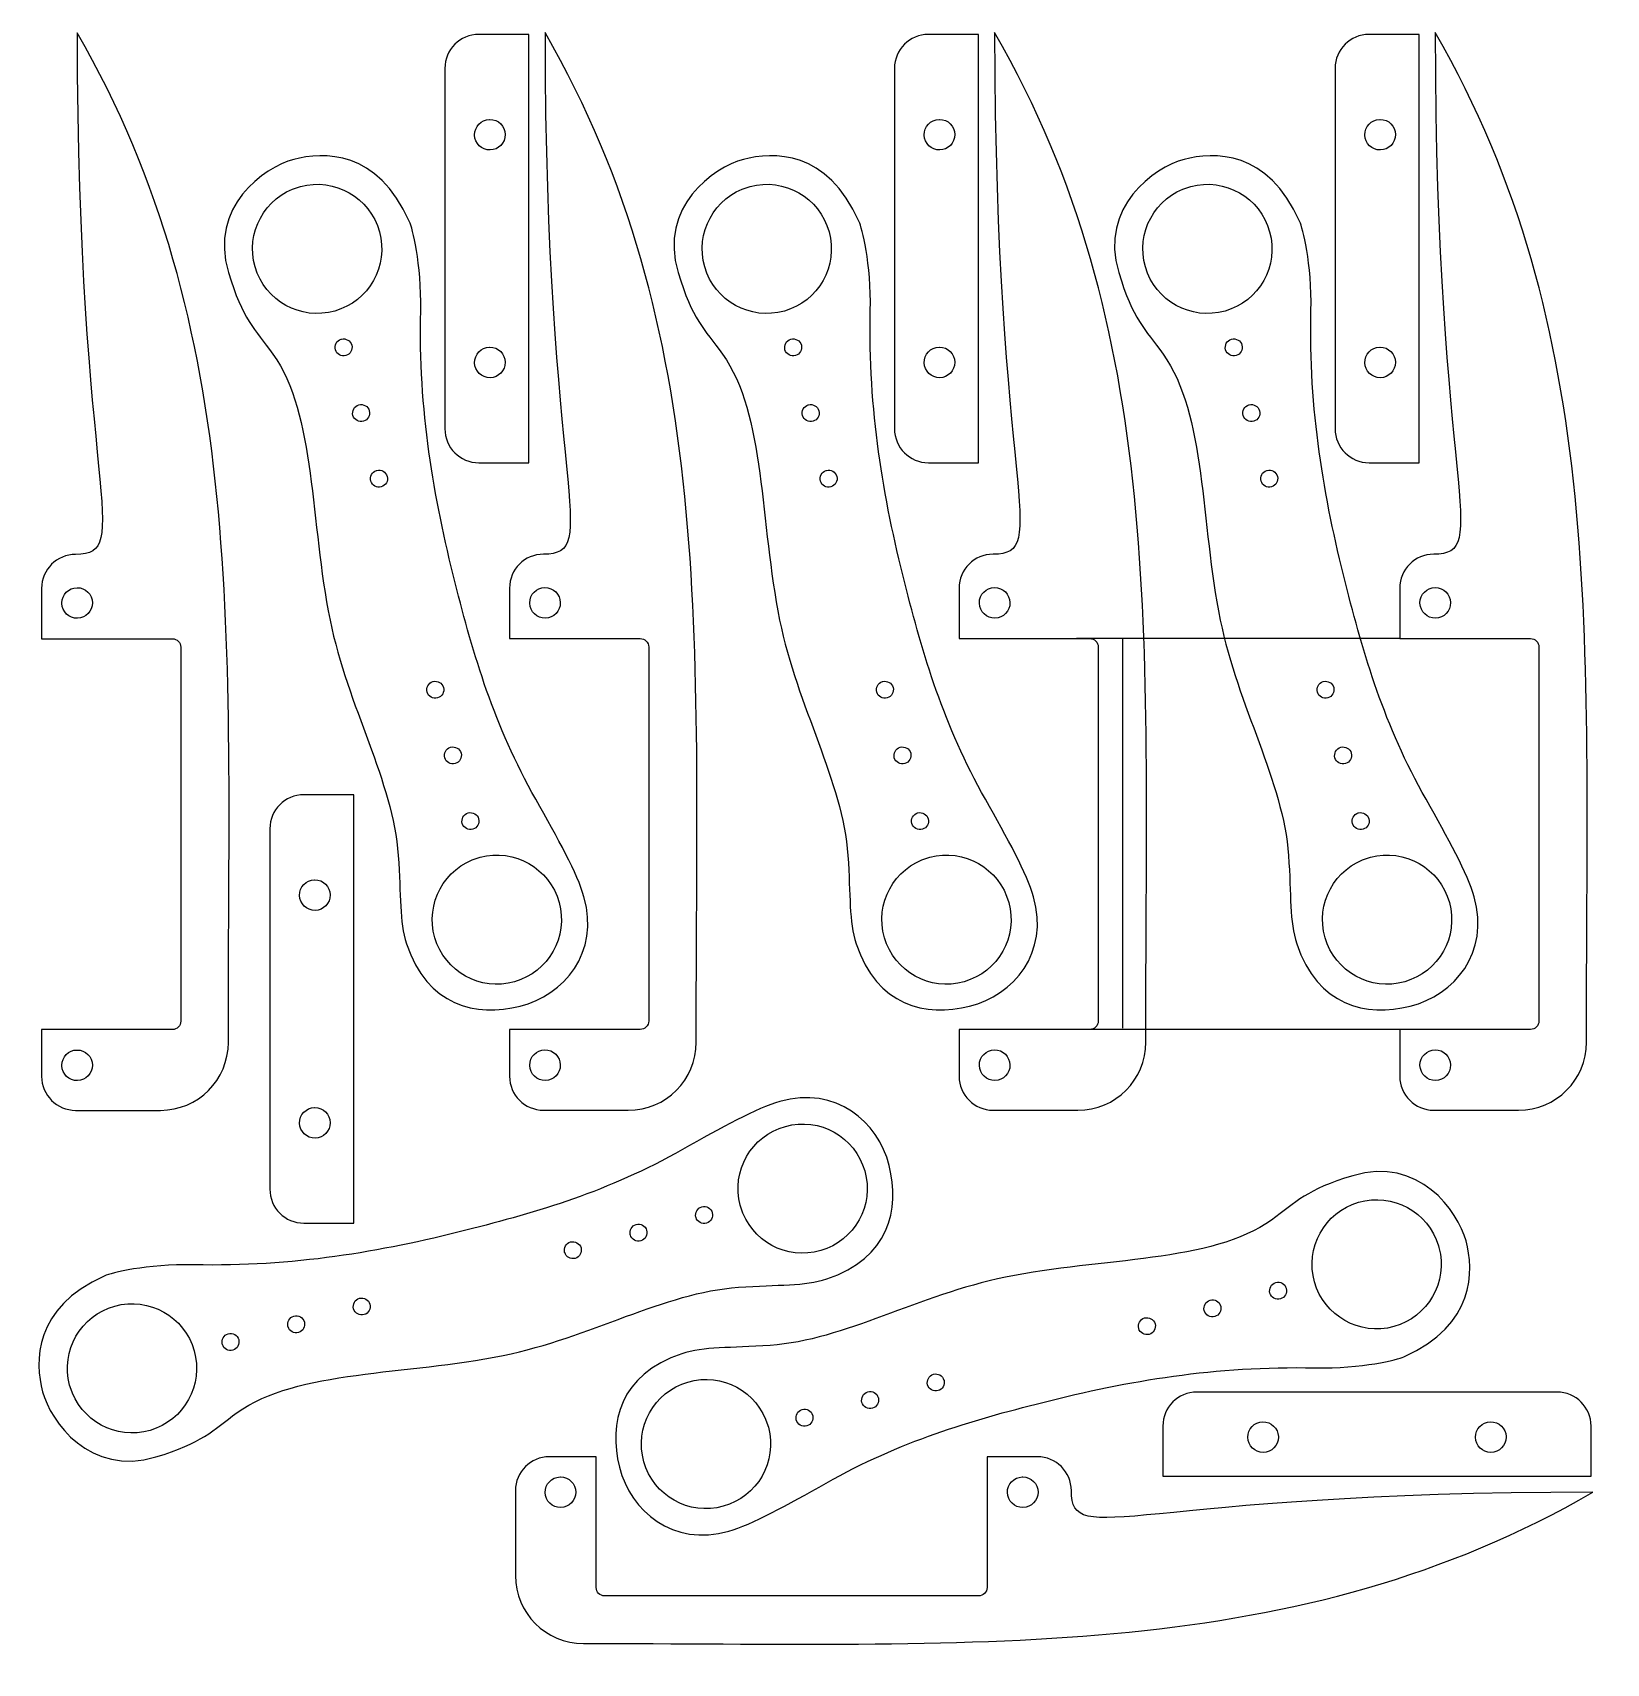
# Model space of a CAD drawing. Extents: x 4.5 to 97.2, y 1.1 to 97.
import ezdxf

# ---------------------------------------------------------------- set-up
doc = ezdxf.new("R2010")
doc.units = 0
doc.layers.get('0').update_dxf_attribs({"linetype": 'CONTINUOUS'})

msp = doc.modelspace()

# ---------------------------------------------------------------- linework, layer by layer
at = {"color": 7}
for p, q in [((7.164891, 97.008615), (7.164891, 97.008615)), ((33.754923, 96.914067), (30.804717, 96.914067)), ((33.754923, 96.914067), (33.754923, 96.914067)), ((34.698087, 97.017744), (34.698087, 97.017744)), ((60.213256, 96.914067), (57.263049, 96.914067)), ((60.213256, 96.914067), (60.213256, 96.914067)), ((61.156419, 97.017744), (61.156419, 97.017744)), ((86.14242, 96.914067), (83.192213, 96.914067)), ((86.14242, 96.914067), (86.14242, 96.914067)), ((87.085583, 97.017744), (87.085583, 97.017744)), ((28.804837, 94.913669), (28.804668, 73.713921)), ((55.263171, 94.913669), (55.263001, 73.713921)), ((81.192335, 94.913669), (81.192165, 73.713921)), ((31.42845, 91.913336), (31.454802, 91.913689)), ((57.886782, 91.913336), (57.913135, 91.913689)), ((83.815946, 91.913336), (83.842299, 91.913689)), ((30.555116, 90.993848), (30.555119, 90.994014)), ((57.013448, 90.993848), (57.013452, 90.994014)), ((82.942612, 90.993848), (82.942616, 90.994014)), ((20.199799, 87.934315), (20.305661, 87.964513)), ((46.658134, 87.934315), (46.763995, 87.964513)), ((72.587298, 87.934315), (72.693159, 87.964513)), ((17.640854, 83.23054), (17.640907, 83.230328)), ((44.09919, 83.23054), (44.099243, 83.230328)), ((70.028354, 83.23054), (70.028407, 83.230328)), ((22.698809, 78.977248), (22.71278, 78.980987)), ((49.157144, 78.977248), (49.171114, 78.980987)), ((75.086308, 78.977248), (75.100278, 78.980987)), ((22.361744, 78.358351), (22.361751, 78.358355)), ((31.42828, 78.513112), (31.454633, 78.513818)), ((48.820079, 78.358351), (48.820086, 78.358355)), ((57.886613, 78.513112), (57.912965, 78.513818)), ((74.749243, 78.358351), (74.74925, 78.358355)), ((83.815777, 78.513112), (83.842129, 78.513818)), ((30.554946, 77.594495), (30.55495, 77.594305)), ((57.013279, 77.594495), (57.013282, 77.594305)), ((82.942443, 77.594495), (82.942446, 77.594305)), ((23.733998, 75.113233), (23.747863, 75.117325)), ((50.192333, 75.113233), (50.206197, 75.117325)), ((76.121497, 75.113233), (76.135361, 75.117325)), ((23.397459, 74.494326), (23.397437, 74.494481)), ((49.855793, 74.494326), (49.855772, 74.494481)), ((75.784957, 74.494326), (75.784936, 74.494481)), ((24.78319, 71.253511), (24.797054, 71.257604)), ((30.804547, 71.713524), (33.754754, 71.713524)), ((51.241524, 71.253511), (51.255388, 71.257604)), ((57.26288, 71.713524), (60.213087, 71.713524)), ((77.170688, 71.253511), (77.184552, 71.257604)), ((83.192044, 71.713524), (86.142251, 71.713524)), ((24.446649, 70.634608), (24.446621, 70.634756)), ((50.904984, 70.634608), (50.904956, 70.634756)), ((76.834148, 70.634608), (76.83412, 70.634756)), ((5.075611, 64.32069), (5.075611, 61.359632)), ((7.158879, 64.359436), (7.158717, 64.35945)), ((32.608807, 64.329813), (32.608807, 61.368755)), ((34.692075, 64.368559), (34.691913, 64.368573)), ((59.067139, 64.329813), (59.067139, 61.368755)), ((61.150408, 64.368559), (61.150245, 64.368573)), ((84.996303, 64.329813), (84.996303, 61.368755)), ((87.079572, 64.368559), (87.079409, 64.368573)), ((6.265751, 63.433407), (6.265398, 63.459231)), ((33.798947, 63.44253), (33.798594, 63.468354)), ((60.257279, 63.44253), (60.256926, 63.468354)), ((86.186443, 63.44253), (86.18609, 63.468354)), ((5.075611, 61.359632), (12.765065, 61.359632)), ((13.265294, 60.859403), (13.265294, 38.859194)), ((32.608807, 61.368755), (40.298262, 61.368755)), ((40.798491, 60.868526), (40.798491, 38.868317)), ((59.067139, 61.368755), (66.756593, 61.368755)), ((84.996303, 61.368755), (65.969041, 61.368755)), ((67.256822, 60.868526), (67.256822, 38.868317)), ((68.68102, 61.368755), (68.68102, 38.449319)), ((84.996303, 61.368755), (92.685757, 61.368755)), ((93.185986, 60.868526), (93.185986, 38.868317)), ((28.096342, 58.832763), (28.110206, 58.836855)), ((54.554676, 58.832763), (54.56854, 58.836855)), ((80.48384, 58.832763), (80.497704, 58.836855)), ((27.759802, 58.213859), (27.759778, 58.214008)), ((54.218136, 58.213859), (54.218111, 58.214008)), ((80.1473, 58.213859), (80.147275, 58.214008)), ((29.131552, 54.969291), (29.145522, 54.973031)), ((55.589886, 54.969291), (55.603856, 54.973031)), ((81.51905, 54.969291), (81.53302, 54.973031)), ((28.794981, 54.350532), (28.794991, 54.350536)), ((55.253314, 54.350532), (55.253325, 54.350536)), ((81.182478, 54.350532), (81.182489, 54.350536)), ((23.456252, 52.175351), (20.506045, 52.175351)), ((23.456252, 52.175351), (23.456252, 52.175351)), ((30.166904, 51.105318), (30.181298, 51.109552)), ((56.625237, 51.105318), (56.63963, 51.109552)), ((82.554401, 51.105318), (82.568794, 51.109552)), ((18.506163, 50.174954), (18.505994, 28.975209)), ((29.830395, 50.486415), (29.830342, 50.486567)), ((56.288729, 50.486415), (56.288676, 50.486567)), ((82.217893, 50.486415), (82.21784, 50.486567)), ((30.773824, 48.471536), (30.879682, 48.501734)), ((57.232156, 48.471536), (57.338015, 48.501734)), ((83.16132, 48.471536), (83.267179, 48.501734)), ((21.129778, 47.174621), (21.156131, 47.174974)), ((20.256444, 46.255133), (20.256448, 46.255299)), ((26.547677, 43.406936), (26.547677, 43.406936)), ((28.214879, 43.767754), (28.214932, 43.767542)), ((53.006011, 43.406936), (53.006011, 43.406936)), ((54.673213, 43.767754), (54.673265, 43.767542)), ((78.935175, 43.406936), (78.935175, 43.406936)), ((80.602377, 43.767754), (80.602429, 43.767542)), ((16.065125, 37.609657), (16.065125, 38.55947)), ((43.598322, 37.61878), (43.598322, 38.568593)), ((70.056654, 37.61878), (70.056654, 38.568593)), ((95.985818, 37.61878), (95.985818, 38.568593)), ((12.765065, 38.359484), (5.075611, 38.359484)), ((5.075611, 38.359484), (5.075611, 35.609263)), ((40.298262, 38.368606), (32.608807, 38.368606)), ((32.608807, 38.368606), (32.608807, 35.618386)), ((66.756593, 38.368606), (59.067139, 38.368606)), ((59.067139, 38.368606), (59.067139, 35.618386)), ((84.996303, 38.368606), (66.6305, 38.368606)), ((92.685757, 38.368606), (84.996303, 38.368606)), ((84.996303, 38.368606), (84.996303, 35.618386)), ((7.158879, 37.159575), (7.158717, 37.159554)), ((34.692075, 37.168698), (34.691913, 37.168677)), ((61.150408, 37.168698), (61.150245, 37.168677)), ((87.079572, 37.168698), (87.079409, 37.168677)), ((6.265751, 36.233515), (6.265398, 36.259374)), ((33.798947, 36.242638), (33.798594, 36.268496)), ((60.257279, 36.242638), (60.256926, 36.268496)), ((86.186443, 36.242638), (86.18609, 36.268496)), ((7.075493, 33.609385), (12.065368, 33.609385)), ((21.129609, 33.7744), (21.155961, 33.775106)), ((34.608689, 33.618508), (39.598565, 33.618508)), ((61.067021, 33.618508), (66.056897, 33.618508)), ((86.996186, 33.618508), (91.986061, 33.618508)), ((20.256275, 32.855783), (20.256278, 32.855593)), ((46.217161, 27.915375), (46.186963, 28.021233)), ((82.570664, 28.198031), (82.570452, 28.197978)), ((20.505876, 26.974812), (23.456083, 26.974812)), ((43.583379, 27.308455), (43.579145, 27.322849)), ((44.202282, 26.971947), (44.20213, 26.971894)), ((39.719406, 26.273104), (39.715666, 26.287074)), ((40.338165, 25.936532), (40.338161, 25.936543)), ((35.855934, 25.237894), (35.851842, 25.251758)), ((50.920943, 25.356431), (50.921155, 25.356484)), ((87.274439, 25.639084), (87.304637, 25.533222)), ((36.474838, 24.901354), (36.474689, 24.901329)), ((51.281761, 23.689229), (51.281761, 23.689229)), ((77.698479, 23.477139), (77.698482, 23.477132)), ((78.317375, 23.140074), (78.321115, 23.126104)), ((73.834453, 22.441424), (73.834608, 22.441446)), ((74.45336, 22.104885), (74.457452, 22.09102)), ((23.435189, 21.924742), (23.431097, 21.938606)), ((24.054092, 21.588202), (24.053944, 21.588174)), ((69.974735, 21.392234), (69.974883, 21.392262)), ((19.575467, 20.875551), (19.571375, 20.889416)), ((20.194374, 20.539012), (20.194219, 20.53899)), ((70.593638, 21.055694), (70.59773, 21.04183)), ((15.711452, 19.840363), (15.707712, 19.854333)), ((16.330348, 19.503297), (16.330345, 19.503304)), ((42.747065, 19.291207), (42.747065, 19.291207)), ((6.754388, 17.341352), (6.724191, 17.447214)), ((43.107883, 17.624005), (43.107671, 17.623952)), ((57.553989, 18.079082), (57.554137, 18.079107)), ((58.172892, 17.742542), (58.176984, 17.728678)), ((53.690661, 17.043904), (53.690665, 17.043893)), ((54.30942, 16.707332), (54.31316, 16.693362)), ((94.253793, 17.034048), (73.054048, 17.034217)), ((49.826544, 16.008489), (49.826696, 16.008542)), ((50.445447, 15.671981), (50.449681, 15.657588)), ((11.458164, 14.782405), (11.458375, 14.782458)), ((47.811665, 15.065061), (47.841863, 14.959203)), ((71.05365, 15.034335), (71.05365, 12.084129)), ((76.934622, 15.283937), (76.934432, 15.283933)), ((77.853239, 14.410602), (77.853945, 14.38425)), ((90.333972, 15.283767), (90.334137, 15.283764)), ((91.25346, 14.410433), (91.253813, 14.38408)), ((96.25419, 12.083959), (96.25419, 15.034166)), ((37.708735, 13.230077), (34.958515, 13.230077)), ((37.708735, 5.540623), (37.708735, 13.230077)), ((63.669942, 13.230077), (60.708884, 13.230077)), ((60.708884, 13.230077), (60.708884, 5.540623)), ((35.582767, 12.039937), (35.608626, 12.04029)), ((62.782659, 12.039937), (62.808483, 12.04029)), ((96.25419, 12.083959), (96.25419, 12.083959)), ((32.958637, 11.230195), (32.958637, 6.24032)), ((36.508827, 11.146809), (36.508806, 11.146971)), ((63.708688, 11.146809), (63.708702, 11.146971)), ((96.357867, 11.140797), (96.357867, 11.140797)), ((60.208655, 5.040394), (38.208446, 5.040394)), ((36.958909, 2.240563), (37.908722, 2.240563))]:
    msp.add_line(p, q, dxfattribs=at)
for points in [[(7.164891, 97.008615), (7.164891, 69.915524), (10.571712, 66.320565), (7.075493, 66.320569)], [(16.065125, 38.55947), (16.065125, 61.159477), (17.234624, 79.567328), (7.164891, 97.008615)], [(30.804717, 96.914067), (29.696717, 96.914067), (28.804837, 96.021672), (28.804837, 94.913669)], [(33.754754, 71.713524), (33.75468, 80.039086), (33.754934, 89.343463), (33.754923, 96.914067)], [(34.698087, 97.017744), (34.698087, 69.924648), (38.104909, 66.329691), (34.608689, 66.329694)], [(43.598322, 38.568593), (43.598322, 61.168599), (44.767821, 79.576453), (34.698087, 97.017744)], [(57.263049, 96.914067), (56.15505, 96.914067), (55.263171, 96.021672), (55.263171, 94.913669)], [(60.213087, 71.713524), (60.213012, 80.039086), (60.213266, 89.343463), (60.213256, 96.914067)], [(61.156419, 97.017744), (61.156419, 69.924648), (64.563241, 66.329691), (61.067021, 66.329694)], [(70.056654, 38.568593), (70.056654, 61.168599), (71.226152, 79.576453), (61.156419, 97.017744)], [(83.192213, 96.914067), (82.084214, 96.914067), (81.192335, 96.021672), (81.192335, 94.913669)], [(86.142251, 71.713524), (86.142176, 80.039086), (86.14243, 89.343463), (86.14242, 96.914067)], [(87.085583, 97.017744), (87.085583, 69.924648), (90.492405, 66.329691), (86.996186, 66.329694)], [(95.985818, 38.568593), (95.985818, 61.168599), (97.155316, 79.576453), (87.085583, 97.017744)], [(30.555119, 90.994014), (30.544289, 91.48832), (30.934239, 91.898805), (31.42845, 91.913336)], [(31.454802, 91.913689), (31.949203, 91.91353), (32.350908, 91.514595), (32.354489, 91.020204)], [(57.013452, 90.994014), (57.002621, 91.48832), (57.392572, 91.898805), (57.886782, 91.913336)], [(57.913135, 91.913689), (58.407536, 91.91353), (58.809241, 91.514595), (58.812822, 91.020204)], [(82.942616, 90.994014), (82.931785, 91.48832), (83.321736, 91.898805), (83.815946, 91.913336)], [(83.842299, 91.913689), (84.3367, 91.91353), (84.738405, 91.514595), (84.741986, 91.020204)], [(31.467721, 90.113801), (30.973461, 90.106745), (30.566023, 90.499659), (30.555116, 90.993848)], [(32.354489, 91.020204), (32.358052, 90.525779), (31.962108, 90.121057), (31.467721, 90.113801)], [(57.926054, 90.113801), (57.431794, 90.106745), (57.024356, 90.499659), (57.013448, 90.993848)], [(58.812822, 91.020204), (58.816385, 90.525779), (58.42044, 90.121057), (57.926054, 90.113801)], [(83.855218, 90.113801), (83.360958, 90.106745), (82.95352, 90.499659), (82.942612, 90.993848)], [(84.741986, 91.020204), (84.745549, 90.525779), (84.349604, 90.121057), (83.855218, 90.113801)], [(19.913946, 89.554188), (18.165485, 89.095478), (14.906153, 86.767931), (16.073256, 82.896159)], [(26.73017, 85.888875), (24.833637, 90.143398), (21.662407, 90.012902), (19.913946, 89.554188)], [(46.372281, 89.554188), (44.62382, 89.095478), (41.364488, 86.767931), (42.531592, 82.896159)], [(53.188503, 85.888875), (51.291971, 90.143398), (48.120742, 90.012902), (46.372281, 89.554188)], [(72.301445, 89.554188), (70.552984, 89.095478), (67.293652, 86.767931), (68.460756, 82.896159)], [(79.117667, 85.888875), (77.221135, 90.143398), (74.049906, 90.012902), (72.301445, 89.554188)], [(20.305661, 87.964513), (22.322392, 88.504825), (24.397296, 87.316858), (24.952315, 85.304128)], [(46.763995, 87.964513), (48.780726, 88.504825), (50.85563, 87.316858), (51.410649, 85.304128)], [(72.693159, 87.964513), (74.70989, 88.504825), (76.784794, 87.316858), (77.339813, 85.304128)], [(17.640907, 83.230328), (17.056516, 85.235068), (18.199246, 87.335739), (20.199799, 87.934315)], [(44.099243, 83.230328), (43.514851, 85.235068), (44.657581, 87.335739), (46.658134, 87.934315)], [(70.028407, 83.230328), (69.444016, 85.235068), (70.586745, 87.335739), (72.587298, 87.934315)], [(27.380862, 80.651696), (27.445657, 83.459357), (26.880421, 85.55181), (26.73017, 85.888875)], [(53.839195, 80.651696), (53.90399, 83.459357), (53.338755, 85.55181), (53.188503, 85.888875)], [(79.768359, 80.651696), (79.833154, 83.459357), (79.267919, 85.55181), (79.117667, 85.888875)], [(24.952315, 85.304128), (25.507285, 83.291429), (24.33455, 81.20796), (22.325979, 80.638237)], [(51.410649, 85.304128), (51.965619, 83.291429), (50.792885, 81.20796), (48.784314, 80.638237)], [(77.339813, 85.304128), (77.894783, 83.291429), (76.722049, 81.20796), (74.713478, 80.638237)], [(16.073256, 82.896159), (16.902503, 80.145186), (17.611686, 79.583879), (18.681815, 78.103374)], [(22.325979, 80.638237), (20.317306, 80.068462), (18.225178, 81.22605), (17.640854, 83.23054)], [(42.531592, 82.896159), (43.360839, 80.145186), (44.070022, 79.583879), (45.14015, 78.103374)], [(48.784314, 80.638237), (46.775641, 80.068462), (44.683514, 81.22605), (44.09919, 83.23054)], [(68.460756, 82.896159), (69.290003, 80.145186), (69.999186, 79.583879), (71.069314, 78.103374)], [(74.713478, 80.638237), (72.704805, 80.068462), (70.612678, 81.22605), (70.028354, 83.23054)], [(29.4094, 64.649162), (28.140139, 69.666299), (27.246538, 74.831256), (27.380862, 80.651696)], [(55.867734, 64.649162), (54.598473, 69.666299), (53.704872, 74.831256), (53.839195, 80.651696)], [(81.796898, 64.649162), (80.527637, 69.666299), (79.634036, 74.831256), (79.768359, 80.651696)], [(22.361751, 78.358355), (22.284912, 78.622223), (22.435461, 78.898638), (22.698809, 78.977248)], [(22.71278, 78.980987), (22.977977, 79.051889), (23.250742, 78.895724), (23.323862, 78.631134)], [(48.820086, 78.358355), (48.743247, 78.622223), (48.893795, 78.898638), (49.157144, 78.977248)], [(49.171114, 78.980987), (49.436312, 79.051889), (49.709076, 78.895724), (49.782196, 78.631134)], [(74.74925, 78.358355), (74.672411, 78.622223), (74.822959, 78.898638), (75.086308, 78.977248)], [(75.100278, 78.980987), (75.365476, 79.051889), (75.63824, 78.895724), (75.711361, 78.631134)], [(18.681815, 78.103374), (21.211373, 74.603775), (20.880718, 68.155992), (22.046381, 62.453453)], [(22.97857, 78.016993), (22.714074, 77.941809), (22.438509, 78.094311), (22.361744, 78.358351)], [(23.323862, 78.631134), (23.397011, 78.36631), (23.242846, 78.092074), (22.97857, 78.016993)], [(30.55495, 77.594305), (30.544437, 78.088413), (30.934275, 78.498581), (31.42828, 78.513112)], [(31.454633, 78.513818), (31.949034, 78.513659), (32.350739, 78.11472), (32.35432, 77.620333)], [(45.14015, 78.103374), (47.669708, 74.603775), (47.339052, 68.155992), (48.504716, 62.453453)], [(49.436904, 78.016993), (49.172409, 77.941809), (48.896843, 78.094311), (48.820079, 78.358351)], [(49.782196, 78.631134), (49.855345, 78.36631), (49.701181, 78.092074), (49.436904, 78.016993)], [(57.013282, 77.594305), (57.002769, 78.088413), (57.392607, 78.498581), (57.886613, 78.513112)], [(57.912965, 78.513818), (58.407366, 78.513659), (58.809072, 78.11472), (58.812652, 77.620333)], [(71.069314, 78.103374), (73.598872, 74.603775), (73.268216, 68.155992), (74.43388, 62.453453)], [(75.366068, 78.016993), (75.101573, 77.941809), (74.826007, 78.094311), (74.749243, 78.358351)], [(75.711361, 78.631134), (75.784509, 78.36631), (75.630345, 78.092074), (75.366068, 78.016993)], [(82.942446, 77.594305), (82.931933, 78.088413), (83.321771, 78.498581), (83.815777, 78.513112)], [(83.842129, 78.513818), (84.336531, 78.513659), (84.738236, 78.11472), (84.741816, 77.620333)], [(31.467552, 76.713929), (30.973094, 76.706909), (30.565575, 77.100101), (30.554946, 77.594495)], [(32.35432, 77.620333), (32.357883, 77.125911), (31.961939, 76.721186), (31.467552, 76.713929)], [(57.925884, 76.713929), (57.431427, 76.706909), (57.023908, 77.100101), (57.013279, 77.594495)], [(58.812652, 77.620333), (58.816215, 77.125911), (58.420271, 76.721186), (57.925884, 76.713929)], [(83.855048, 76.713929), (83.360591, 76.706909), (82.953072, 77.100101), (82.942443, 77.594495)], [(84.741816, 77.620333), (84.745379, 77.125911), (84.349435, 76.721186), (83.855048, 76.713929)], [(23.397437, 74.494481), (23.320648, 74.758158), (23.470918, 75.034415), (23.733998, 75.113233)], [(23.747863, 75.117325), (24.013378, 75.188607), (24.286629, 75.032168), (24.35958, 74.767108)], [(49.855772, 74.494481), (49.778983, 74.758158), (49.929252, 75.034415), (50.192333, 75.113233)], [(50.206197, 75.117325), (50.471712, 75.188607), (50.744964, 75.032168), (50.817915, 74.767108)], [(75.784936, 74.494481), (75.708147, 74.758158), (75.858416, 75.034415), (76.121497, 75.113233)], [(76.135361, 75.117325), (76.400876, 75.188607), (76.674128, 75.032168), (76.747079, 74.767108)], [(24.013653, 74.153334), (23.749468, 74.078527), (23.474389, 74.230751), (23.397459, 74.494326)], [(24.35958, 74.767108), (24.43239, 74.5022), (24.278007, 74.228144), (24.013653, 74.153334)], [(50.471987, 74.153334), (50.207802, 74.078527), (49.932723, 74.230751), (49.855793, 74.494326)], [(50.817915, 74.767108), (50.890724, 74.5022), (50.736342, 74.228144), (50.471987, 74.153334)], [(76.401151, 74.153334), (76.136966, 74.078527), (75.861887, 74.230751), (75.784957, 74.494326)], [(76.747079, 74.767108), (76.819888, 74.5022), (76.665506, 74.228144), (76.401151, 74.153334)], [(28.804668, 73.713921), (28.804668, 72.605918), (29.696548, 71.713524), (30.804547, 71.713524)], [(55.263001, 73.713921), (55.263001, 72.605918), (56.154881, 71.713524), (57.26288, 71.713524)], [(81.192165, 73.713921), (81.192165, 72.605918), (82.084045, 71.713524), (83.192044, 71.713524)], [(24.446621, 70.634756), (24.369835, 70.898437), (24.520105, 71.17469), (24.78319, 71.253511)], [(24.797054, 71.257604), (25.062566, 71.328882), (25.335817, 71.172443), (25.408772, 70.90739)], [(50.904956, 70.634756), (50.82817, 70.898437), (50.978439, 71.17469), (51.241524, 71.253511)], [(51.255388, 71.257604), (51.520899, 71.328882), (51.794151, 71.172443), (51.867105, 70.90739)], [(76.83412, 70.634756), (76.757334, 70.898437), (76.907603, 71.17469), (77.170688, 71.253511)], [(77.184552, 71.257604), (77.450063, 71.328882), (77.723315, 71.172443), (77.796269, 70.90739)], [(25.062844, 70.293612), (24.798659, 70.218809), (24.52358, 70.371037), (24.446649, 70.634608)], [(25.408772, 70.90739), (25.481578, 70.642478), (25.327188, 70.368426), (25.062844, 70.293612)], [(51.521178, 70.293612), (51.256993, 70.218809), (50.981914, 70.371037), (50.904984, 70.634608)], [(51.867105, 70.90739), (51.939912, 70.642478), (51.785522, 70.368426), (51.521178, 70.293612)], [(77.450342, 70.293612), (77.186157, 70.218809), (76.911078, 70.371037), (76.834148, 70.634608)], [(77.796269, 70.90739), (77.869076, 70.642478), (77.714686, 70.368426), (77.450342, 70.293612)], [(7.075493, 66.320569), (5.967491, 66.320569), (5.075611, 65.428689), (5.075611, 64.32069)], [(34.608689, 66.329694), (33.500687, 66.329694), (32.608807, 65.437815), (32.608807, 64.329813)], [(61.067021, 66.329694), (59.959019, 66.329694), (59.067139, 65.437815), (59.067139, 64.329813)], [(86.996186, 66.329694), (85.888183, 66.329694), (84.996303, 65.437815), (84.996303, 64.329813)], [(6.265398, 63.459231), (6.265271, 63.953836), (6.664291, 64.355855), (7.158879, 64.359436)], [(7.158717, 64.35945), (7.653146, 64.363013), (8.057868, 63.967066), (8.065121, 63.472679)], [(34.155348, 51.908044), (31.697429, 56.254759), (30.484648, 60.398918), (29.4094, 64.649162)], [(33.798594, 63.468354), (33.798467, 63.962959), (34.197487, 64.364978), (34.692075, 64.368559)], [(34.691913, 64.368573), (35.186342, 64.372136), (35.591065, 63.976188), (35.598318, 63.481801)], [(60.61368, 51.908044), (58.155762, 56.254759), (56.942981, 60.398918), (55.867734, 64.649162)], [(60.256926, 63.468354), (60.256799, 63.962959), (60.65582, 64.364978), (61.150408, 64.368559)], [(61.150245, 64.368573), (61.644675, 64.372136), (62.049396, 63.976188), (62.056649, 63.481801)], [(86.542844, 51.908044), (84.084926, 56.254759), (82.872145, 60.398918), (81.796898, 64.649162)], [(86.18609, 63.468354), (86.185963, 63.962959), (86.584984, 64.364978), (87.079572, 64.368559)], [(87.079409, 64.368573), (87.573839, 64.372136), (87.97856, 63.976188), (87.985813, 63.481801)], [(7.184558, 62.559558), (6.690256, 62.54901), (6.280003, 62.939197), (6.265751, 63.433407)], [(8.065121, 63.472679), (8.072459, 62.978024), (7.679157, 62.570187), (7.184558, 62.559558)], [(34.717754, 62.568681), (34.223452, 62.558133), (33.813199, 62.94832), (33.798947, 63.44253)], [(35.598318, 63.481801), (35.605655, 62.987146), (35.212353, 62.57931), (34.717754, 62.568681)], [(61.176086, 62.568681), (60.681784, 62.558133), (60.271531, 62.94832), (60.257279, 63.44253)], [(62.056649, 63.481801), (62.063987, 62.987146), (61.670685, 62.57931), (61.176086, 62.568681)], [(87.10525, 62.568681), (86.610948, 62.558133), (86.200695, 62.94832), (86.186443, 63.44253)], [(87.985813, 63.481801), (87.993151, 62.987146), (87.599849, 62.57931), (87.10525, 62.568681)], [(22.046381, 62.453453), (23.094577, 57.325585), (25.746596, 52.997271), (26.061408, 48.599711)], [(48.504716, 62.453453), (49.552912, 57.325585), (52.204929, 52.997271), (52.519741, 48.599711)], [(74.43388, 62.453453), (75.482076, 57.325585), (78.134093, 52.997271), (78.448905, 48.599711)], [(12.765065, 61.359632), (13.042067, 61.359632), (13.265294, 61.136401), (13.265294, 60.859403)], [(40.298262, 61.368755), (40.575263, 61.368755), (40.798491, 61.145524), (40.798491, 60.868526)], [(66.756593, 61.368755), (67.033595, 61.368755), (67.256822, 61.145524), (67.256822, 60.868526)], [(92.685757, 61.368755), (92.962759, 61.368755), (93.185986, 61.145524), (93.185986, 60.868526)], [(27.759778, 58.214008), (27.682992, 58.477685), (27.833261, 58.753945), (28.096342, 58.832763)], [(28.110206, 58.836855), (28.375721, 58.908134), (28.648976, 58.751691), (28.721927, 58.486635)], [(54.218111, 58.214008), (54.141325, 58.477685), (54.291595, 58.753945), (54.554676, 58.832763)], [(54.56854, 58.836855), (54.834055, 58.908134), (55.10731, 58.751691), (55.180261, 58.486635)], [(80.147275, 58.214008), (80.070489, 58.477685), (80.220759, 58.753945), (80.48384, 58.832763)], [(80.497704, 58.836855), (80.763219, 58.908134), (81.036474, 58.751691), (81.109425, 58.486635)], [(28.376, 57.872857), (28.111815, 57.798054), (27.836733, 57.950281), (27.759802, 58.213859)], [(28.721927, 58.486635), (28.794734, 58.221726), (28.640351, 57.947667), (28.376, 57.872857)], [(54.834333, 57.872857), (54.570148, 57.798054), (54.295066, 57.950281), (54.218136, 58.213859)], [(55.180261, 58.486635), (55.253067, 58.221726), (55.098684, 57.947667), (54.834333, 57.872857)], [(80.763497, 57.872857), (80.499312, 57.798054), (80.22423, 57.950281), (80.1473, 58.213859)], [(81.109425, 58.486635), (81.182231, 58.221726), (81.027848, 57.947667), (80.763497, 57.872857)], [(28.794991, 54.350536), (28.718202, 54.614213), (28.868475, 54.890473), (29.131552, 54.969291)], [(29.145522, 54.973031), (29.41084, 55.044264), (29.683936, 54.888103), (29.757102, 54.623307)], [(55.253325, 54.350536), (55.176535, 54.614213), (55.326808, 54.890473), (55.589886, 54.969291)], [(55.603856, 54.973031), (55.869173, 55.044264), (56.142269, 54.888103), (56.215435, 54.623307)], [(81.182489, 54.350536), (81.105699, 54.614213), (81.255972, 54.890473), (81.51905, 54.969291)], [(81.53302, 54.973031), (81.798337, 55.044264), (82.071433, 54.888103), (82.144599, 54.623307)], [(29.411312, 54.009036), (29.146937, 53.934176), (28.871696, 54.086686), (28.794981, 54.350532)], [(29.757102, 54.623307), (29.830303, 54.3583), (29.675861, 54.083902), (29.411312, 54.009036)], [(55.869646, 54.009036), (55.60527, 53.934176), (55.330029, 54.086686), (55.253314, 54.350532)], [(56.215435, 54.623307), (56.288637, 54.3583), (56.134194, 54.083902), (55.869646, 54.009036)], [(81.79881, 54.009036), (81.534434, 53.934176), (81.259193, 54.086686), (81.182478, 54.350532)], [(82.144599, 54.623307), (82.217801, 54.3583), (82.063358, 54.083902), (81.79881, 54.009036)], [(20.506045, 52.175351), (19.398043, 52.175351), (18.506163, 51.282956), (18.506163, 50.174954)], [(23.456083, 26.974812), (23.456008, 35.300374), (23.456262, 44.604748), (23.456252, 52.175351)], [(36.992003, 46.171006), (36.613229, 47.520919), (35.439299, 49.637443), (34.155348, 51.908044)], [(63.450335, 46.171006), (63.07156, 47.520919), (61.897631, 49.637443), (60.61368, 51.908044)], [(89.379499, 46.171006), (89.000724, 47.520919), (87.826795, 49.637443), (86.542844, 51.908044)], [(29.830342, 50.486567), (29.753549, 50.750247), (29.903822, 51.026501), (30.166904, 51.105318)], [(30.181298, 51.109552), (30.446689, 51.180506), (30.719623, 51.024059), (30.792518, 50.759194)], [(56.288676, 50.486567), (56.211883, 50.750247), (56.362156, 51.026501), (56.625237, 51.105318)], [(56.63963, 51.109552), (56.905022, 51.180506), (57.177956, 51.024059), (57.25085, 50.759194)], [(82.21784, 50.486567), (82.141047, 50.750247), (82.29132, 51.026501), (82.554401, 51.105318)], [(82.568794, 51.109552), (82.834186, 51.180506), (83.10712, 51.024059), (83.180014, 50.759194)], [(30.447095, 50.145553), (30.182786, 50.070426), (29.907378, 50.222643), (29.830395, 50.486415)], [(30.792518, 50.759194), (30.865275, 50.494479), (30.711171, 50.220586), (30.447095, 50.145553)], [(56.905427, 50.145553), (56.641119, 50.070426), (56.365712, 50.222643), (56.288729, 50.486415)], [(57.25085, 50.759194), (57.323607, 50.494479), (57.169503, 50.220586), (56.905427, 50.145553)], [(82.834591, 50.145553), (82.570283, 50.070426), (82.294876, 50.222643), (82.217893, 50.486415)], [(83.180014, 50.759194), (83.252771, 50.494479), (83.098667, 50.220586), (82.834591, 50.145553)], [(30.879682, 48.501734), (32.896416, 49.042038), (34.97132, 47.854075), (35.52634, 45.841342)], [(57.338015, 48.501734), (59.354749, 49.042038), (61.429653, 47.854075), (61.984672, 45.841342)], [(83.267179, 48.501734), (85.283913, 49.042038), (87.358817, 47.854075), (87.913836, 45.841342)], [(26.061408, 48.599711), (26.229584, 46.250501), (26.113033, 44.710056), (26.547677, 43.406936)], [(28.214932, 43.767542), (27.630537, 45.772282), (28.773271, 47.87296), (30.773824, 48.471536)], [(52.519741, 48.599711), (52.687918, 46.250501), (52.571367, 44.710056), (53.006011, 43.406936)], [(54.673265, 43.767542), (54.088871, 45.772282), (55.231604, 47.87296), (57.232156, 48.471536)], [(78.448905, 48.599711), (78.617082, 46.250501), (78.500531, 44.710056), (78.935175, 43.406936)], [(80.602429, 43.767542), (80.018035, 45.772282), (81.160768, 47.87296), (83.16132, 48.471536)], [(20.256448, 46.255299), (20.245617, 46.749604), (20.635568, 47.16009), (21.129778, 47.174621)], [(21.156131, 47.174974), (21.650532, 47.174815), (22.052237, 46.775879), (22.055818, 46.281489)], [(21.16905, 45.375085), (20.67479, 45.36803), (20.267352, 45.760943), (20.256444, 46.255133)], [(22.055818, 46.281489), (22.059381, 45.787063), (21.663436, 45.382342), (21.16905, 45.375085)], [(33.227696, 39.738836), (35.815664, 40.398058), (37.920801, 42.860845), (36.992003, 46.171006)], [(59.686029, 39.738836), (62.273996, 40.398058), (64.379133, 42.860845), (63.450335, 46.171006)], [(85.615193, 39.738836), (88.20316, 40.398058), (90.308297, 42.860845), (89.379499, 46.171006)], [(35.52634, 45.841342), (36.08131, 43.82865), (34.908572, 41.745174), (32.900004, 41.175451)], [(61.984672, 45.841342), (62.539641, 43.82865), (61.366904, 41.745174), (59.358337, 41.175451)], [(87.913836, 45.841342), (88.468805, 43.82865), (87.296068, 41.745174), (85.287501, 41.175451)], [(26.547677, 43.406936), (27.768548, 39.746576), (30.639719, 39.079617), (33.227696, 39.738836)], [(32.900004, 41.175451), (30.891331, 40.605675), (28.799203, 41.763268), (28.214879, 43.767754)], [(53.006011, 43.406936), (54.226881, 39.746576), (57.098051, 39.079617), (59.686029, 39.738836)], [(59.358337, 41.175451), (57.349663, 40.605675), (55.257537, 41.763268), (54.673213, 43.767754)], [(78.935175, 43.406936), (80.156045, 39.746576), (83.027215, 39.079617), (85.615193, 39.738836)], [(85.287501, 41.175451), (83.278827, 40.605675), (81.186701, 41.763268), (80.602377, 43.767754)], [(13.265294, 38.859194), (13.265294, 38.582196), (13.042067, 38.359484), (12.765065, 38.359484)], [(40.798491, 38.868317), (40.798491, 38.591319), (40.575263, 38.368606), (40.298262, 38.368606)], [(67.256822, 38.868317), (67.256822, 38.591319), (67.033595, 38.368606), (66.756593, 38.368606)], [(93.185986, 38.868317), (93.185986, 38.591319), (92.962759, 38.368606), (92.685757, 38.368606)], [(12.065368, 33.609385), (14.281369, 33.609385), (16.065125, 35.393659), (16.065125, 37.609657)], [(39.598565, 33.618508), (41.814566, 33.618508), (43.598322, 35.402782), (43.598322, 37.61878)], [(66.056897, 33.618508), (68.272898, 33.618508), (70.056654, 35.402782), (70.056654, 37.61878)], [(91.986061, 33.618508), (94.202062, 33.618508), (95.985818, 35.402782), (95.985818, 37.61878)], [(6.265398, 36.259374), (6.265271, 36.753976), (6.664291, 37.155998), (7.158879, 37.159575)], [(7.158717, 37.159554), (7.65334, 37.163117), (8.058146, 36.766859), (8.065121, 36.272271)], [(33.798594, 36.268496), (33.798467, 36.763099), (34.197487, 37.165121), (34.692075, 37.168698)], [(34.691913, 37.168677), (35.186536, 37.17224), (35.591343, 36.775982), (35.598318, 36.281394)], [(60.256926, 36.268496), (60.256799, 36.763099), (60.65582, 37.165121), (61.150408, 37.168698)], [(61.150245, 37.168677), (61.644869, 37.17224), (62.049675, 36.775982), (62.056649, 36.281394)], [(86.18609, 36.268496), (86.185963, 36.763099), (86.584984, 37.165121), (87.079572, 37.168698)], [(87.079409, 37.168677), (87.574033, 37.17224), (87.978839, 36.775982), (87.985813, 36.281394)], [(5.075611, 35.609263), (5.075611, 34.501261), (5.967491, 33.609385), (7.075493, 33.609385)], [(7.184558, 35.359666), (6.690256, 35.349118), (6.280007, 35.739304), (6.265751, 36.233515)], [(8.065121, 36.272271), (8.072141, 35.777814), (7.678949, 35.370295), (7.184558, 35.359666)], [(32.608807, 35.618386), (32.608807, 34.510384), (33.500687, 33.618508), (34.608689, 33.618508)], [(34.717754, 35.368789), (34.223452, 35.35824), (33.813202, 35.748427), (33.798947, 36.242638)], [(35.598318, 36.281394), (35.605338, 35.786937), (35.212144, 35.379418), (34.717754, 35.368789)], [(59.067139, 35.618386), (59.067139, 34.510384), (59.959019, 33.618508), (61.067021, 33.618508)], [(61.176086, 35.368789), (60.681784, 35.35824), (60.271535, 35.748427), (60.257279, 36.242638)], [(62.056649, 36.281394), (62.063669, 35.786937), (61.670477, 35.379418), (61.176086, 35.368789)], [(84.996303, 35.618386), (84.996303, 34.510384), (85.888183, 33.618508), (86.996186, 33.618508)], [(87.10525, 35.368789), (86.610948, 35.35824), (86.200699, 35.748427), (86.186443, 36.242638)], [(87.985813, 36.281394), (87.992833, 35.786937), (87.599641, 35.379418), (87.10525, 35.368789)], [(54.949861, 30.369247), (54.290639, 32.957218), (51.827852, 35.062355), (48.517691, 34.133557)], [(20.256278, 32.855593), (20.245765, 33.349701), (20.635603, 33.759869), (21.129609, 33.7744)], [(21.155961, 33.775106), (21.650362, 33.774947), (22.052068, 33.376008), (22.055648, 32.881621)], [(48.517691, 34.133557), (47.167778, 33.754782), (45.051254, 32.580853), (42.780653, 31.296899)], [(21.16888, 31.975217), (20.674423, 31.968197), (20.266904, 32.361389), (20.256275, 32.855783)], [(22.055648, 32.881621), (22.059211, 32.387199), (21.663267, 31.982474), (21.16888, 31.975217)], [(46.186963, 28.021233), (45.646659, 30.037967), (46.834622, 32.112871), (48.847355, 32.667894)], [(48.847355, 32.667894), (50.860047, 33.222863), (52.943523, 32.050123), (53.513246, 30.041555)], [(42.780653, 31.296899), (38.433938, 28.83898), (34.28978, 27.626199), (30.039536, 26.550952)], [(88.894312, 25.924937), (88.435601, 27.673401), (86.108055, 30.932733), (82.236283, 29.76563)], [(53.513246, 30.041555), (54.083022, 28.032882), (52.925429, 25.940755), (50.920943, 25.356431)], [(51.281761, 23.689229), (54.942121, 24.9101), (55.60908, 27.78127), (54.949861, 30.369247)], [(82.236283, 29.76563), (79.485311, 28.936382), (78.924006, 28.227199), (77.443501, 27.157071)], [(18.505994, 28.975209), (18.505994, 27.867207), (19.397874, 26.974812), (20.505876, 26.974812)], [(43.579145, 27.322849), (43.508191, 27.58824), (43.664638, 27.861174), (43.929503, 27.934069)], [(43.929503, 27.934069), (44.194218, 28.006826), (44.468111, 27.852721), (44.543144, 27.588646)], [(50.921155, 25.356484), (48.916415, 24.772089), (46.815737, 25.914823), (46.217161, 27.915375)], [(79.978361, 23.512904), (79.408589, 25.521577), (80.566174, 27.613707), (82.570664, 28.198031)], [(82.570452, 28.197978), (84.575192, 28.78237), (86.675863, 27.63964), (87.274439, 25.639084)], [(39.715666, 26.287074), (39.644433, 26.552392), (39.800594, 26.825488), (40.06539, 26.898654)], [(40.06539, 26.898654), (40.330397, 26.971855), (40.604795, 26.817413), (40.679661, 26.552864)], [(44.20213, 26.971894), (43.93845, 26.895101), (43.662196, 27.045374), (43.583379, 27.308455)], [(44.543144, 27.588646), (44.618271, 27.324337), (44.466054, 27.04893), (44.202282, 26.971947)], [(77.443501, 27.157071), (73.943902, 24.62751), (67.496118, 24.958166), (61.793582, 23.792502)], [(30.039536, 26.550952), (25.022402, 25.281691), (19.857443, 24.38809), (14.037008, 24.522414)], [(36.202062, 25.863479), (36.466971, 25.936286), (36.74103, 25.781903), (36.81584, 25.517552)], [(40.338161, 25.936543), (40.074484, 25.859754), (39.798224, 26.010027), (39.719406, 26.273104)], [(40.679661, 26.552864), (40.754521, 26.288489), (40.602011, 26.013248), (40.338165, 25.936532)], [(85.228999, 19.108714), (89.483522, 21.005247), (89.353026, 24.176476), (88.894312, 25.924937)], [(35.851842, 25.251758), (35.780563, 25.517273), (35.937006, 25.790528), (36.202062, 25.863479)], [(36.474689, 24.901329), (36.211012, 24.824544), (35.934752, 24.974813), (35.855934, 25.237894)], [(36.81584, 25.517552), (36.890643, 25.253367), (36.738416, 24.978285), (36.474838, 24.901354)], [(87.304637, 25.533222), (87.844948, 23.516492), (86.656982, 21.441587), (84.644252, 20.886569)], [(14.037008, 24.522414), (11.229345, 24.587209), (9.136894, 24.021973), (8.799828, 23.871722)], [(8.799828, 23.871722), (4.545305, 21.975189), (4.675802, 18.80396), (5.134516, 17.0555)], [(32.235245, 19.187934), (37.363112, 20.23613), (41.691426, 22.888148), (46.088986, 23.20296)], [(46.088986, 23.20296), (48.438196, 23.371136), (49.978641, 23.254585), (51.281761, 23.689229)], [(61.793582, 23.792502), (56.665714, 22.744306), (52.337401, 20.092288), (47.93984, 19.777476)], [(77.35712, 22.860313), (77.281936, 23.124809), (77.434438, 23.400375), (77.698479, 23.477139)], [(77.698482, 23.477132), (77.96235, 23.553971), (78.238766, 23.403423), (78.317375, 23.140074)], [(78.321115, 23.126104), (78.392016, 22.860906), (78.235852, 22.588141), (77.971261, 22.515021)], [(84.644252, 20.886569), (82.631553, 20.331599), (80.548084, 21.504333), (79.978361, 23.512904)], [(6.724191, 17.447214), (6.183879, 19.463945), (7.371846, 21.538849), (9.384576, 22.093867)], [(9.384576, 22.093867), (11.397274, 22.648837), (13.480743, 21.476103), (14.050466, 19.467532)], [(23.431097, 21.938606), (23.359818, 22.204118), (23.516257, 22.477369), (23.78131, 22.550324)], [(23.78131, 22.550324), (24.046222, 22.62313), (24.320274, 22.46874), (24.395088, 22.204396)], [(24.395088, 22.204396), (24.469891, 21.940211), (24.317664, 21.665133), (24.054092, 21.588202)], [(73.493461, 21.82523), (73.418655, 22.089415), (73.570878, 22.364494), (73.834453, 22.441424)], [(73.834608, 22.441446), (74.098285, 22.518235), (74.374542, 22.367965), (74.45336, 22.104885)], [(74.457452, 22.09102), (74.528735, 21.825505), (74.372295, 21.552254), (74.107235, 21.479303)], [(77.971261, 22.515021), (77.706437, 22.441872), (77.432202, 22.596037), (77.35712, 22.860313)], [(19.571375, 20.889416), (19.500092, 21.154931), (19.656532, 21.428182), (19.921592, 21.501133)], [(19.921592, 21.501133), (20.1865, 21.573943), (20.460556, 21.41956), (20.535366, 21.155206)], [(20.535366, 21.155206), (20.610173, 20.891021), (20.457949, 20.615942), (20.194374, 20.539012)], [(24.053944, 21.588174), (23.790264, 21.511388), (23.51401, 21.661658), (23.435189, 21.924742)], [(69.633739, 20.77604), (69.558936, 21.040225), (69.711164, 21.315303), (69.974735, 21.392234)], [(69.974883, 21.392262), (70.238563, 21.469048), (70.514817, 21.318778), (70.593638, 21.055694)], [(74.107235, 21.479303), (73.842327, 21.406493), (73.568271, 21.560876), (73.493461, 21.82523)], [(15.707712, 19.854333), (15.636811, 20.11953), (15.792975, 20.392295), (16.057566, 20.465415)], [(16.057566, 20.465415), (16.32239, 20.538564), (16.596625, 20.384399), (16.671707, 20.120123)], [(20.194219, 20.53899), (19.930542, 20.462201), (19.654285, 20.612471), (19.575467, 20.875551)], [(70.247517, 20.430112), (69.982605, 20.357306), (69.708553, 20.511696), (69.633739, 20.77604)], [(70.59773, 21.04183), (70.669009, 20.776318), (70.51257, 20.503067), (70.247517, 20.430112)], [(14.050466, 19.467532), (14.620238, 17.458859), (13.462653, 15.366729), (11.458164, 14.782405)], [(16.330345, 19.503304), (16.066477, 19.426465), (15.790061, 19.577014), (15.711452, 19.840363)], [(16.671707, 20.120123), (16.746891, 19.855627), (16.594389, 19.580062), (16.330348, 19.503297)], [(42.747065, 19.291207), (39.086705, 18.070336), (38.419746, 15.199166), (39.078965, 12.611189)], [(47.93984, 19.777476), (45.59063, 19.6093), (44.050185, 19.725851), (42.747065, 19.291207)], [(16.585326, 15.823365), (20.084925, 18.352926), (26.532709, 18.022271), (32.235245, 19.187934)], [(63.989291, 16.429484), (69.006426, 17.698745), (74.171384, 18.592346), (79.991819, 18.458022)], [(79.991819, 18.458022), (82.799483, 18.393227), (84.891934, 18.958463), (85.228999, 19.108714)], [(11.458375, 14.782458), (9.453635, 14.198066), (7.352965, 15.340796), (6.754388, 17.341352)], [(40.51558, 12.938881), (39.945804, 14.947554), (41.103397, 17.039681), (43.107883, 17.624005)], [(43.107671, 17.623952), (45.112411, 18.208347), (47.213089, 17.065614), (47.811665, 15.065061)], [(57.212986, 17.462884), (57.138183, 17.727069), (57.29041, 18.002152), (57.553989, 18.079082)], [(57.826764, 17.116957), (57.561856, 17.04415), (57.287796, 17.198533), (57.212986, 17.462884)], [(57.554137, 18.079107), (57.817814, 18.155892), (58.094074, 18.005623), (58.172892, 17.742542)], [(58.176984, 17.728678), (58.248263, 17.463163), (58.09182, 17.189908), (57.826764, 17.116957)], [(5.134516, 17.0555), (5.593226, 15.307035), (7.920772, 12.047703), (11.792544, 13.214807)], [(51.248173, 11.683537), (55.594888, 14.141456), (59.739047, 15.354237), (63.989291, 16.429484)], [(53.349165, 16.427572), (53.274305, 16.691947), (53.426815, 16.967188), (53.690661, 17.043904)], [(53.963437, 16.081782), (53.69843, 16.008581), (53.424032, 16.163023), (53.349165, 16.427572)], [(53.690665, 17.043893), (53.954342, 17.120682), (54.230603, 16.970409), (54.30942, 16.707332)], [(54.31316, 16.693362), (54.384393, 16.428044), (54.228232, 16.154948), (53.963437, 16.081782)], [(73.054048, 17.034217), (71.946045, 17.034217), (71.05365, 16.142338), (71.05365, 15.034335)], [(96.25419, 15.034166), (96.25419, 16.142168), (95.361795, 17.034048), (94.253793, 17.034048)], [(11.792544, 13.214807), (14.543516, 14.044054), (15.104822, 14.753237), (16.585326, 15.823365)], [(49.485683, 15.39179), (49.410555, 15.656099), (49.562772, 15.931506), (49.826544, 16.008489)], [(50.099323, 15.046368), (49.834608, 14.973611), (49.560715, 15.127715), (49.485683, 15.39179)], [(49.826696, 16.008542), (50.090376, 16.085335), (50.36663, 15.935062), (50.445447, 15.671981)], [(50.449681, 15.657588), (50.520635, 15.392196), (50.364188, 15.119262), (50.099323, 15.046368)], [(47.841863, 14.959203), (48.382168, 12.942469), (47.194205, 10.867565), (45.181471, 10.312542)], [(76.054056, 14.371331), (76.047036, 14.865789), (76.440228, 15.273307), (76.934622, 15.283937)], [(76.934432, 15.283933), (77.42854, 15.294446), (77.838708, 14.904608), (77.853239, 14.410602)], [(89.453924, 14.371162), (89.446868, 14.865422), (89.839782, 15.272859), (90.333972, 15.283767)], [(90.334137, 15.283764), (90.828443, 15.294594), (91.238929, 14.904643), (91.25346, 14.410433)], [(76.96046, 13.484563), (76.466037, 13.481), (76.061313, 13.876944), (76.054056, 14.371331)], [(77.853945, 14.38425), (77.853786, 13.889849), (77.454847, 13.488144), (76.96046, 13.484563)], [(90.360328, 13.484394), (89.865902, 13.480831), (89.461181, 13.876775), (89.453924, 14.371162)], [(91.253813, 14.38408), (91.253654, 13.889679), (90.854718, 13.487974), (90.360328, 13.484394)], [(34.958515, 13.230077), (33.850513, 13.230077), (32.958637, 12.338197), (32.958637, 11.230195)], [(39.078965, 12.611189), (39.738187, 10.023218), (42.200975, 7.918081), (45.511135, 8.846879)], [(45.181471, 10.312542), (43.168779, 9.757573), (41.085303, 10.930314), (40.51558, 12.938881)], [(65.669821, 11.230195), (65.669821, 12.338197), (64.777941, 13.230077), (63.669942, 13.230077)], [(34.708918, 11.12113), (34.69837, 11.615432), (35.088556, 12.025681), (35.582767, 12.039937)], [(35.608626, 12.04029), (36.103228, 12.040417), (36.50525, 11.641397), (36.508827, 11.146809)], [(45.511135, 8.846879), (46.861048, 9.225654), (48.977573, 10.399583), (51.248173, 11.683537)], [(61.90881, 11.12113), (61.898262, 11.615432), (62.288449, 12.025685), (62.782659, 12.039937)], [(62.808483, 12.04029), (63.303088, 12.040417), (63.705107, 11.641397), (63.708688, 11.146809)], [(71.05365, 12.084129), (79.379213, 12.084203), (88.683587, 12.083949), (96.25419, 12.083959)], [(35.621523, 10.240567), (35.127066, 10.233547), (34.719547, 10.626739), (34.708918, 11.12113)], [(36.508806, 11.146971), (36.512369, 10.652348), (36.116111, 10.247542), (35.621523, 10.240567)], [(37.908722, 2.240563), (60.508728, 2.240563), (78.91658, 1.071064), (96.357867, 11.140797)], [(62.821931, 10.240567), (62.327275, 10.233229), (61.919439, 10.626531), (61.90881, 11.12113)], [(63.708702, 11.146971), (63.712265, 10.652542), (63.316317, 10.24782), (62.821931, 10.240567)], [(96.357867, 11.140797), (69.264776, 11.140797), (65.669817, 7.733976), (65.669821, 11.230195)], [(32.958637, 6.24032), (32.958637, 4.024319), (34.742911, 2.240563), (36.958909, 2.240563)], [(38.208446, 5.040394), (37.931448, 5.040394), (37.708735, 5.263621), (37.708735, 5.540623)], [(60.708884, 5.540623), (60.708884, 5.263621), (60.485653, 5.040394), (60.208655, 5.040394)]]:
    msp.add_open_spline(points, degree=3, dxfattribs=at)

doc.saveas('drawing.dxf')
